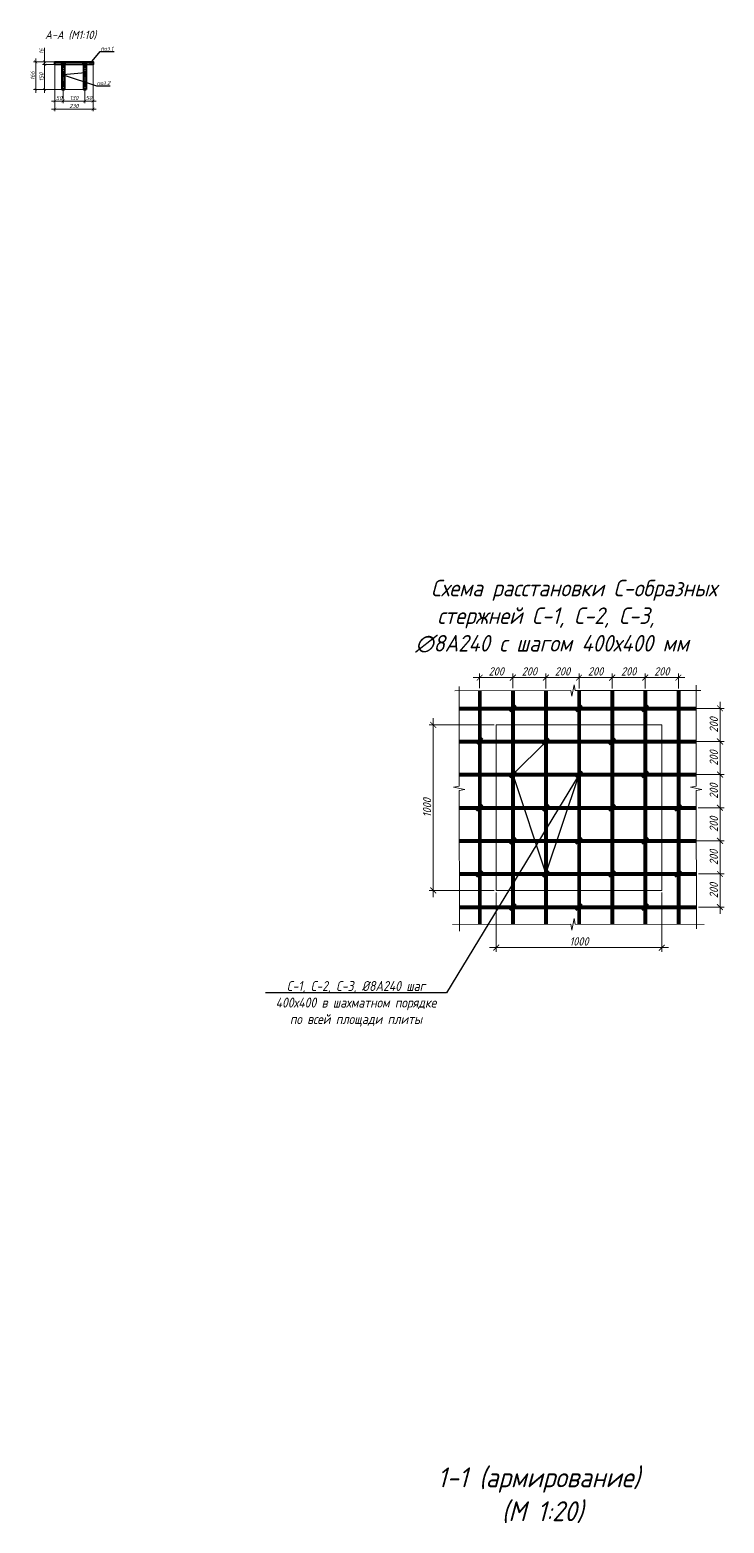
# Model space of a CAD drawing. Header units: millimetres. Extents: x 504091 to 2165846, y 135022 to 442887.
# Drawn here: x 898983 to 903177, y 248653 to 257670 of the extents above; entities that cross this region are included whole.
import ezdxf
from ezdxf import colors
from ezdxf.entities.mleader import LeaderData, LeaderLine
from ezdxf.math import Vec2, Vec3

# ---------------------------------------------------------------- set-up
doc = ezdxf.new("R2010")
doc.units = ezdxf.units.MM
doc.linetypes.add('CENTER2', pattern=[1.125, 0.75, -0.125, 0.125, -0.125])
doc.layers.get('Defpoints').update_dxf_attribs({"color": 255})
for name, color, linetype in [('TEXT', 7, 'Continuous'), ('металл', 124, 'Continuous'), ('Текст', 7, 'Continuous')]:
    doc.layers.add(name, color=color, linetype=linetype)
for name, color, linetype, lineweight in [('Аннотация', 7, 'Continuous', 9), ('КАРКАСЫ', 1, 'Continuous', 30), ('КР_Арматура 12', 174, 'Continuous', 40), ('Размер', 7, 'Continuous', 13), ('размеры', 7, 'Continuous', 9), ('Размеры КР', 164, 'Continuous', 9), ('Рамка', 130, 'Continuous', 20)]:
    doc.layers.add(name, color=color, linetype=linetype, lineweight=lineweight)
doc.styles.add('GOST 2.304_new', font='isocpeur.ttf', dxfattribs={"width": 0.9, "oblique": 15})
doc.styles.add('ISOCPEUR_ГОСТ', font='isocpeui.ttf', dxfattribs={"width": 0.85, "height": 2.5})
doc.dimstyles.new('SPDS 1_10', dxfattribs={"dimscale": 10, "dimtxt": 2.5, "dimasz": 1.77, "dimexe": 1.25, "dimexo": 0.625, "dimtad": 1, "dimdec": 0, "dimrnd": 0.001, "dimtxsty": 'GOST 2.304_new', "dimblk": 'ARCHTICK', "dimcen": 2.5, "dimdle": 2, "dimclrt": 256, "dimadec": 0, "dimazin": 2, "dimtfac": 0.75, "dimtdec": 0, "dimtmove": 1, "dimatfit": 3, "dimfxl": 0, "dimtolj": 1, "dimlwd": 9, "dimlwe": 9, "dimarcsym": 0})
doc.dimstyles.new('SPDS 1_20', dxfattribs={"dimscale": 20, "dimtxt": 2.5, "dimasz": 1.77, "dimexe": 1.25, "dimexo": 0.625, "dimtad": 1, "dimdec": 0, "dimrnd": 0.001, "dimtxsty": 'GOST 2.304_new', "dimblk": 'ARCHTICK', "dimcen": 2.5, "dimdle": 2, "dimclrt": 256, "dimadec": 0, "dimazin": 2, "dimtfac": 0.75, "dimtdec": 0, "dimtmove": 1, "dimatfit": 3, "dimfxl": 0, "dimtolj": 1, "dimlwd": 9, "dimlwe": 9, "dimarcsym": 0})

# ---------------------------------------------------------------- blocks, each defined once
blk = doc.blocks.new('_ArchTick')
at = {"color": 0, "linetype": 'ByBlock', "const_width": 0.15}
blk.add_lwpolyline([(-0.5, -0.5), (0.5, 0.5)], dxfattribs=at)
blk = doc.blocks.new('*D1342')
at = {"layer": 'Defpoints', "color": 0, "lineweight": 20, "transparency": 16777216}
for p in [(899072.1, 257461), (899176.6, 257461), (899176.6, 257311)]:
    blk.add_point(p, dxfattribs=at)
at = {"layer": 'Размеры КР', "color": 0, "lineweight": 9, "transparency": 16777216}
for p, q in [((899170.4, 257461), (899059.6, 257461)), ((899072.1, 257291), (899072.1, 257481)), ((899170.4, 257311), (899059.6, 257311))]:
    blk.add_line(p, q, dxfattribs=at)
at = {"layer": 'Размеры КР', "color": 0, "lineweight": 9, "transparency": 16777216, "xscale": 17.7, "yscale": 17.7, "zscale": 17.7}
for p, rotation in [((899072.1, 257461), 90), ((899072.1, 257311), 270)]:
    blk.add_blockref('_ArchTick', p, dxfattribs=dict(at, rotation=rotation))
at = {"layer": 'Размеры КР', "lineweight": 20, "transparency": 16777216, "insert": (899053.3, 257386), "char_height": 25, "attachment_point": 5, "rotation": 90, "style": 'GOST 2.304_new'}
blk.add_mtext('\\A1;150', dxfattribs=at)
blk = doc.blocks.new('*D1343')
at = {"layer": 'Defpoints', "color": 0, "lineweight": 20, "transparency": 16777216}
for p in [(899072.1, 257477), (899134.6, 257477), (899176.6, 257461)]:
    blk.add_point(p, dxfattribs=at)
at = {"layer": 'Размеры КР', "color": 0, "lineweight": 9, "transparency": 16777216}
for p, q in [((899072.1, 257561.6), (899072.1, 257477)), ((899128.4, 257477), (899059.6, 257477)), ((899170.4, 257461), (899059.6, 257461)), ((899072.1, 257441), (899072.1, 257497))]:
    blk.add_line(p, q, dxfattribs=at)
at = {"layer": 'Размеры КР', "color": 0, "lineweight": 9, "transparency": 16777216, "xscale": 17.7, "yscale": 17.7, "zscale": 17.7}
for p, rotation in [((899072.1, 257477), 90), ((899072.1, 257461), 270)]:
    blk.add_blockref('_ArchTick', p, dxfattribs=dict(at, rotation=rotation))
at = {"layer": 'Размеры КР', "lineweight": 20, "transparency": 16777216, "insert": (899053.3, 257540.7), "char_height": 25, "attachment_point": 5, "rotation": 90, "style": 'GOST 2.304_new'}
blk.add_mtext('\\A1;16', dxfattribs=at)
blk = doc.blocks.new('*D1344')
at = {"layer": 'Defpoints', "color": 0, "lineweight": 20, "transparency": 16777216}
for p in [(899134.6, 257461), (899184.6, 257311), (899184.6, 257240.3)]:
    blk.add_point(p, dxfattribs=at)
at = {"layer": 'Размеры КР', "color": 0, "lineweight": 9, "transparency": 16777216}
for p, q in [((899134.6, 257454.8), (899134.6, 257227.8)), ((899184.6, 257304.8), (899184.6, 257227.8)), ((899114.6, 257240.3), (899204.6, 257240.3))]:
    blk.add_line(p, q, dxfattribs=at)
at = {"layer": 'Размеры КР', "color": 0, "lineweight": 9, "transparency": 16777216, "xscale": 17.7, "yscale": 17.7, "zscale": 17.7, "rotation": 180}
blk.add_blockref('_ArchTick', (899134.6, 257240.3), dxfattribs=at)
at = {"layer": 'Размеры КР', "color": 0, "lineweight": 9, "transparency": 16777216, "xscale": 17.7, "yscale": 17.7, "zscale": 17.7}
blk.add_blockref('_ArchTick', (899184.6, 257240.3), dxfattribs=at)
at = {"layer": 'Размеры КР', "lineweight": 20, "transparency": 16777216, "insert": (899159.6, 257259), "char_height": 25, "attachment_point": 5, "style": 'GOST 2.304_new'}
blk.add_mtext('\\A1;50', dxfattribs=at)
blk = doc.blocks.new('*D1345')
at = {"layer": 'Defpoints', "color": 0, "lineweight": 20, "transparency": 16777216}
for p in [(899184.6, 257311), (899314.6, 257311), (899314.6, 257240.3)]:
    blk.add_point(p, dxfattribs=at)
at = {"layer": 'Размеры КР', "color": 0, "lineweight": 9, "transparency": 16777216}
for p, q in [((899184.6, 257304.8), (899184.6, 257227.8)), ((899314.6, 257304.8), (899314.6, 257227.8)), ((899164.6, 257240.3), (899334.6, 257240.3))]:
    blk.add_line(p, q, dxfattribs=at)
at = {"layer": 'Размеры КР', "color": 0, "lineweight": 9, "transparency": 16777216, "xscale": 17.7, "yscale": 17.7, "zscale": 17.7, "rotation": 180}
blk.add_blockref('_ArchTick', (899184.6, 257240.3), dxfattribs=at)
at = {"layer": 'Размеры КР', "color": 0, "lineweight": 9, "transparency": 16777216, "xscale": 17.7, "yscale": 17.7, "zscale": 17.7}
blk.add_blockref('_ArchTick', (899314.6, 257240.3), dxfattribs=at)
at = {"layer": 'Размеры КР', "lineweight": 20, "transparency": 16777216, "insert": (899249.6, 257259), "char_height": 25, "attachment_point": 5, "style": 'GOST 2.304_new'}
blk.add_mtext('\\A1;130', dxfattribs=at)
blk = doc.blocks.new('*D1346')
at = {"layer": 'Defpoints', "color": 0, "lineweight": 20, "transparency": 16777216}
for p in [(899364.6, 257461), (899314.6, 257311), (899364.6, 257240.3)]:
    blk.add_point(p, dxfattribs=at)
at = {"layer": 'Размеры КР', "color": 0, "lineweight": 9, "transparency": 16777216}
for p, q in [((899364.6, 257454.8), (899364.6, 257227.8)), ((899314.6, 257304.8), (899314.6, 257227.8)), ((899294.6, 257240.3), (899384.6, 257240.3))]:
    blk.add_line(p, q, dxfattribs=at)
at = {"layer": 'Размеры КР', "color": 0, "lineweight": 9, "transparency": 16777216, "xscale": 17.7, "yscale": 17.7, "zscale": 17.7, "rotation": 180}
blk.add_blockref('_ArchTick', (899314.6, 257240.3), dxfattribs=at)
at = {"layer": 'Размеры КР', "color": 0, "lineweight": 9, "transparency": 16777216, "xscale": 17.7, "yscale": 17.7, "zscale": 17.7}
blk.add_blockref('_ArchTick', (899364.6, 257240.3), dxfattribs=at)
at = {"layer": 'Размеры КР', "lineweight": 20, "transparency": 16777216, "insert": (899339.6, 257259), "char_height": 25, "attachment_point": 5, "style": 'GOST 2.304_new'}
blk.add_mtext('\\A1;50', dxfattribs=at)
blk = doc.blocks.new('*D1347')
at = {"layer": 'Defpoints', "color": 0, "lineweight": 20, "transparency": 16777216}
for p in [(899134.6, 257477), (899364.6, 257469), (899364.6, 257192)]:
    blk.add_point(p, dxfattribs=at)
at = {"layer": 'Размеры КР', "color": 0, "lineweight": 9, "transparency": 16777216}
for p, q in [((899134.6, 257470.8), (899134.6, 257179.5)), ((899364.6, 257462.8), (899364.6, 257179.5)), ((899114.6, 257192), (899384.6, 257192))]:
    blk.add_line(p, q, dxfattribs=at)
at = {"layer": 'Размеры КР', "color": 0, "lineweight": 9, "transparency": 16777216, "xscale": 17.7, "yscale": 17.7, "zscale": 17.7, "rotation": 180}
blk.add_blockref('_ArchTick', (899134.6, 257192), dxfattribs=at)
at = {"layer": 'Размеры КР', "color": 0, "lineweight": 9, "transparency": 16777216, "xscale": 17.7, "yscale": 17.7, "zscale": 17.7}
blk.add_blockref('_ArchTick', (899364.6, 257192), dxfattribs=at)
at = {"layer": 'Размеры КР', "lineweight": 20, "transparency": 16777216, "insert": (899249.6, 257210.8), "char_height": 25, "attachment_point": 5, "style": 'GOST 2.304_new'}
blk.add_mtext('\\A1;230', dxfattribs=at)
blk = doc.blocks.new('*D1348')
at = {"layer": 'Defpoints', "color": 0, "lineweight": 20, "transparency": 16777216}
for p in [(899018.3, 257477), (899364.6, 257477), (899322.6, 257311)]:
    blk.add_point(p, dxfattribs=at)
at = {"layer": 'Размеры КР', "color": 0, "lineweight": 9, "transparency": 16777216}
for p, q in [((899358.4, 257477), (899005.8, 257477)), ((899018.3, 257291), (899018.3, 257497)), ((899316.4, 257311), (899005.8, 257311))]:
    blk.add_line(p, q, dxfattribs=at)
at = {"layer": 'Размеры КР', "color": 0, "lineweight": 9, "transparency": 16777216, "xscale": 17.7, "yscale": 17.7, "zscale": 17.7}
for p, rotation in [((899018.3, 257477), 90), ((899018.3, 257311), 270)]:
    blk.add_blockref('_ArchTick', p, dxfattribs=dict(at, rotation=rotation))
at = {"layer": 'Размеры КР', "lineweight": 20, "transparency": 16777216, "insert": (898999.6, 257394), "char_height": 25, "attachment_point": 5, "rotation": 90, "style": 'GOST 2.304_new'}
blk.add_mtext('\\A1;166', dxfattribs=at)
blk = doc.blocks.new('_DotSmall')
at = {"color": 0, "linetype": 'ByBlock', "lineweight": 35, "const_width": 0.5}
blk.add_lwpolyline([(-0.0625, 0, 1), (0.0625, 0, 1)], format="xyb", close=True, dxfattribs=at)
blk = doc.blocks.new('*D1424')
at = {"layer": 'Defpoints', "color": 0, "lineweight": 20, "ltscale": 100, "transparency": 16777216}
for p in [(903009.7, 252573.3), (903151.5, 252573.3), (903009.7, 252373.3)]:
    blk.add_point(p, dxfattribs=at)
at = {"layer": 'размеры', "color": 0, "lineweight": 9, "ltscale": 100, "transparency": 16777216}
for p, q in [((903022.2, 252573.3), (903176.5, 252573.3)), ((903151.5, 252333.3), (903151.5, 252613.3)), ((903022.2, 252373.3), (903176.5, 252373.3))]:
    blk.add_line(p, q, dxfattribs=at)
at = {"layer": 'размеры', "color": 0, "lineweight": 9, "ltscale": 100, "transparency": 16777216, "xscale": 35.4, "yscale": 35.4, "zscale": 35.4}
for p, rotation in [((903151.5, 252573.3), 90), ((903151.5, 252373.3), 270)]:
    blk.add_blockref('_ArchTick', p, dxfattribs=dict(at, rotation=rotation))
at = {"layer": 'размеры', "ltscale": 100, "transparency": 16777216, "insert": (903114, 252473.3), "char_height": 50, "attachment_point": 5, "rotation": 90, "style": 'GOST 2.304_new'}
blk.add_mtext('\\A1;200', dxfattribs=at)
blk = doc.blocks.new('*D1425')
at = {"layer": 'Defpoints', "color": 0, "lineweight": 20, "ltscale": 100, "transparency": 16777216}
for p in [(903000, 252773.3), (903151.5, 252773.3), (903009.7, 252573.3)]:
    blk.add_point(p, dxfattribs=at)
at = {"layer": 'размеры', "color": 0, "lineweight": 9, "ltscale": 100, "transparency": 16777216}
for p, q in [((903012.5, 252773.3), (903176.5, 252773.3)), ((903151.5, 252533.3), (903151.5, 252813.3)), ((903022.2, 252573.3), (903176.5, 252573.3))]:
    blk.add_line(p, q, dxfattribs=at)
at = {"layer": 'размеры', "color": 0, "lineweight": 9, "ltscale": 100, "transparency": 16777216, "xscale": 35.4, "yscale": 35.4, "zscale": 35.4}
for p, rotation in [((903151.5, 252773.3), 90), ((903151.5, 252573.3), 270)]:
    blk.add_blockref('_ArchTick', p, dxfattribs=dict(at, rotation=rotation))
at = {"layer": 'размеры', "ltscale": 100, "transparency": 16777216, "insert": (903114, 252673.3), "char_height": 50, "attachment_point": 5, "rotation": 90, "style": 'GOST 2.304_new'}
blk.add_mtext('\\A1;200', dxfattribs=at)
blk = doc.blocks.new('*D1426')
at = {"layer": 'Defpoints', "color": 0, "lineweight": 20, "ltscale": 100, "transparency": 16777216}
for p in [(903008, 252973.3), (903151.5, 252973.3), (903000, 252773.3)]:
    blk.add_point(p, dxfattribs=at)
at = {"layer": 'размеры', "color": 0, "lineweight": 9, "ltscale": 100, "transparency": 16777216}
for p, q in [((903020.5, 252973.3), (903176.5, 252973.3)), ((903151.5, 252733.3), (903151.5, 253013.3)), ((903012.5, 252773.3), (903176.5, 252773.3))]:
    blk.add_line(p, q, dxfattribs=at)
at = {"layer": 'размеры', "color": 0, "lineweight": 9, "ltscale": 100, "transparency": 16777216, "xscale": 35.4, "yscale": 35.4, "zscale": 35.4}
for p, rotation in [((903151.5, 252973.3), 90), ((903151.5, 252773.3), 270)]:
    blk.add_blockref('_ArchTick', p, dxfattribs=dict(at, rotation=rotation))
at = {"layer": 'размеры', "ltscale": 100, "transparency": 16777216, "insert": (903114, 252873.3), "char_height": 50, "attachment_point": 5, "rotation": 90, "style": 'GOST 2.304_new'}
blk.add_mtext('\\A1;200', dxfattribs=at)
blk = doc.blocks.new('*D1427')
at = {"layer": 'Defpoints', "color": 0, "lineweight": 20, "ltscale": 100, "transparency": 16777216}
for p in [(902993, 253173.3), (903151.5, 253173.3), (903008, 252973.3)]:
    blk.add_point(p, dxfattribs=at)
at = {"layer": 'размеры', "color": 0, "lineweight": 9, "ltscale": 100, "transparency": 16777216}
for p, q in [((903151.5, 252933.3), (903151.5, 253213.3)), ((903005.5, 253173.3), (903176.5, 253173.3)), ((903020.5, 252973.3), (903176.5, 252973.3))]:
    blk.add_line(p, q, dxfattribs=at)
at = {"layer": 'размеры', "color": 0, "lineweight": 9, "ltscale": 100, "transparency": 16777216, "xscale": 35.4, "yscale": 35.4, "zscale": 35.4}
for p, rotation in [((903151.5, 253173.3), 90), ((903151.5, 252973.3), 270)]:
    blk.add_blockref('_ArchTick', p, dxfattribs=dict(at, rotation=rotation))
at = {"layer": 'размеры', "ltscale": 100, "transparency": 16777216, "insert": (903114, 253073.3), "char_height": 50, "attachment_point": 5, "rotation": 90, "style": 'GOST 2.304_new'}
blk.add_mtext('\\A1;200', dxfattribs=at)
blk = doc.blocks.new('*D1428')
at = {"layer": 'Defpoints', "color": 0, "lineweight": 20, "ltscale": 100, "transparency": 16777216}
for p in [(902978.6, 253373.3), (903151.5, 253373.3), (902993, 253173.3)]:
    blk.add_point(p, dxfattribs=at)
at = {"layer": 'размеры', "color": 0, "lineweight": 9, "ltscale": 100, "transparency": 16777216}
for p, q in [((903151.5, 253133.3), (903151.5, 253413.3)), ((902991.1, 253373.3), (903176.5, 253373.3)), ((903005.5, 253173.3), (903176.5, 253173.3))]:
    blk.add_line(p, q, dxfattribs=at)
at = {"layer": 'размеры', "color": 0, "lineweight": 9, "ltscale": 100, "transparency": 16777216, "xscale": 35.4, "yscale": 35.4, "zscale": 35.4}
for p, rotation in [((903151.5, 253373.3), 90), ((903151.5, 253173.3), 270)]:
    blk.add_blockref('_ArchTick', p, dxfattribs=dict(at, rotation=rotation))
at = {"layer": 'размеры', "ltscale": 100, "transparency": 16777216, "insert": (903114, 253273.3), "char_height": 50, "attachment_point": 5, "rotation": 90, "style": 'GOST 2.304_new'}
blk.add_mtext('\\A1;200', dxfattribs=at)
blk = doc.blocks.new('*D1429')
at = {"layer": 'Defpoints', "color": 0, "lineweight": 20, "ltscale": 100, "transparency": 16777216}
for p in [(902997, 253573.3), (903151.5, 253573.3), (902978.6, 253373.3)]:
    blk.add_point(p, dxfattribs=at)
at = {"layer": 'размеры', "color": 0, "lineweight": 9, "ltscale": 100, "transparency": 16777216}
for p, q in [((903009.5, 253573.3), (903176.5, 253573.3)), ((903151.5, 253333.3), (903151.5, 253613.3)), ((902991.1, 253373.3), (903176.5, 253373.3))]:
    blk.add_line(p, q, dxfattribs=at)
at = {"layer": 'размеры', "color": 0, "lineweight": 9, "ltscale": 100, "transparency": 16777216, "xscale": 35.4, "yscale": 35.4, "zscale": 35.4}
for p, rotation in [((903151.5, 253573.3), 90), ((903151.5, 253373.3), 270)]:
    blk.add_blockref('_ArchTick', p, dxfattribs=dict(at, rotation=rotation))
at = {"layer": 'размеры', "ltscale": 100, "transparency": 16777216, "insert": (903114, 253473.3), "char_height": 50, "attachment_point": 5, "rotation": 90, "style": 'GOST 2.304_new'}
blk.add_mtext('\\A1;200', dxfattribs=at)
blk = doc.blocks.new('*D1430')
at = {"layer": 'Defpoints', "color": 0, "lineweight": 20, "ltscale": 100, "transparency": 16777216}
for p in [(901799.9, 252473.3), (902799.9, 252473.3), (902799.9, 252128.3)]:
    blk.add_point(p, dxfattribs=at)
at = {"layer": 'размеры', "color": 0, "lineweight": 9, "ltscale": 100, "transparency": 16777216}
for p, q in [((901799.9, 252460.8), (901799.9, 252103.3)), ((902799.9, 252460.8), (902799.9, 252103.3)), ((901759.9, 252128.3), (902839.9, 252128.3))]:
    blk.add_line(p, q, dxfattribs=at)
at = {"layer": 'размеры', "color": 0, "lineweight": 9, "ltscale": 100, "transparency": 16777216, "xscale": 35.4, "yscale": 35.4, "zscale": 35.4, "rotation": 180}
blk.add_blockref('_ArchTick', (901799.9, 252128.3), dxfattribs=at)
at = {"layer": 'размеры', "color": 0, "lineweight": 9, "ltscale": 100, "transparency": 16777216, "xscale": 35.4, "yscale": 35.4, "zscale": 35.4}
blk.add_blockref('_ArchTick', (902799.9, 252128.3), dxfattribs=at)
at = {"layer": 'размеры', "ltscale": 100, "transparency": 16777216, "insert": (902299.9, 252165.8), "char_height": 50, "attachment_point": 5, "style": 'GOST 2.304_new'}
blk.add_mtext('\\A1;1000', dxfattribs=at)
blk = doc.blocks.new('*D1431')
at = {"layer": 'Defpoints', "color": 0, "lineweight": 20, "ltscale": 100, "transparency": 16777216}
for p in [(901799.9, 253473.3), (901419.6, 252473.3), (901799.9, 252473.3)]:
    blk.add_point(p, dxfattribs=at)
at = {"layer": 'размеры', "color": 0, "lineweight": 9, "ltscale": 100, "transparency": 16777216}
for p, q in [((901787.4, 253473.3), (901394.6, 253473.3)), ((901419.6, 253513.3), (901419.6, 252433.3)), ((901787.4, 252473.3), (901394.6, 252473.3))]:
    blk.add_line(p, q, dxfattribs=at)
at = {"layer": 'размеры', "color": 0, "lineweight": 9, "ltscale": 100, "transparency": 16777216, "xscale": 35.4, "yscale": 35.4, "zscale": 35.4}
for p, rotation in [((901419.6, 253473.3), 90), ((901419.6, 252473.3), 270)]:
    blk.add_blockref('_ArchTick', p, dxfattribs=dict(at, rotation=rotation))
at = {"layer": 'размеры', "ltscale": 100, "transparency": 16777216, "insert": (901382.1, 252973.3), "char_height": 50, "attachment_point": 5, "rotation": 90, "style": 'GOST 2.304_new'}
blk.add_mtext('\\A1;1000', dxfattribs=at)
blk = doc.blocks.new('*D1432')
at = {"layer": 'Defpoints', "color": 0, "lineweight": 20, "ltscale": 100, "transparency": 16777216}
for p in [(901899.9, 253758.8), (901699.9, 253682.2), (901899.9, 253682.2)]:
    blk.add_point(p, dxfattribs=at)
at = {"layer": 'размеры', "color": 0, "lineweight": 9, "ltscale": 100, "transparency": 16777216}
for p, q in [((901659.9, 253758.8), (901939.9, 253758.8)), ((901699.9, 253694.7), (901699.9, 253783.8)), ((901899.9, 253694.7), (901899.9, 253783.8))]:
    blk.add_line(p, q, dxfattribs=at)
at = {"layer": 'размеры', "color": 0, "lineweight": 9, "ltscale": 100, "transparency": 16777216, "xscale": 35.4, "yscale": 35.4, "zscale": 35.4, "rotation": 180}
blk.add_blockref('_ArchTick', (901699.9, 253758.8), dxfattribs=at)
at = {"layer": 'размеры', "color": 0, "lineweight": 9, "ltscale": 100, "transparency": 16777216, "xscale": 35.4, "yscale": 35.4, "zscale": 35.4}
blk.add_blockref('_ArchTick', (901899.9, 253758.8), dxfattribs=at)
at = {"layer": 'размеры', "ltscale": 100, "transparency": 16777216, "insert": (901799.9, 253796.3), "char_height": 50, "attachment_point": 5, "style": 'GOST 2.304_new'}
blk.add_mtext('\\A1;200', dxfattribs=at)
blk = doc.blocks.new('*D1433')
at = {"layer": 'Defpoints', "color": 0, "lineweight": 20, "ltscale": 100, "transparency": 16777216}
for p in [(902099.9, 253758.8), (901899.9, 253682.2), (902099.9, 253681.6)]:
    blk.add_point(p, dxfattribs=at)
at = {"layer": 'размеры', "color": 0, "lineweight": 9, "ltscale": 100, "transparency": 16777216}
for p, q in [((901859.9, 253758.8), (902139.9, 253758.8)), ((901899.9, 253694.7), (901899.9, 253783.8)), ((902099.9, 253694.1), (902099.9, 253783.8))]:
    blk.add_line(p, q, dxfattribs=at)
at = {"layer": 'размеры', "color": 0, "lineweight": 9, "ltscale": 100, "transparency": 16777216, "xscale": 35.4, "yscale": 35.4, "zscale": 35.4, "rotation": 180}
blk.add_blockref('_ArchTick', (901899.9, 253758.8), dxfattribs=at)
at = {"layer": 'размеры', "color": 0, "lineweight": 9, "ltscale": 100, "transparency": 16777216, "xscale": 35.4, "yscale": 35.4, "zscale": 35.4}
blk.add_blockref('_ArchTick', (902099.9, 253758.8), dxfattribs=at)
at = {"layer": 'размеры', "ltscale": 100, "transparency": 16777216, "insert": (901999.9, 253796.3), "char_height": 50, "attachment_point": 5, "style": 'GOST 2.304_new'}
blk.add_mtext('\\A1;200', dxfattribs=at)
blk = doc.blocks.new('*D1434')
at = {"layer": 'Defpoints', "color": 0, "lineweight": 20, "ltscale": 100, "transparency": 16777216}
for p in [(902299.9, 253758.8), (902099.9, 253681.6), (902299.9, 253681.6)]:
    blk.add_point(p, dxfattribs=at)
at = {"layer": 'размеры', "color": 0, "lineweight": 9, "ltscale": 100, "transparency": 16777216}
for p, q in [((902059.9, 253758.8), (902339.9, 253758.8)), ((902099.9, 253694.1), (902099.9, 253783.8)), ((902299.9, 253694.1), (902299.9, 253783.8))]:
    blk.add_line(p, q, dxfattribs=at)
at = {"layer": 'размеры', "color": 0, "lineweight": 9, "ltscale": 100, "transparency": 16777216, "xscale": 35.4, "yscale": 35.4, "zscale": 35.4, "rotation": 180}
blk.add_blockref('_ArchTick', (902099.9, 253758.8), dxfattribs=at)
at = {"layer": 'размеры', "color": 0, "lineweight": 9, "ltscale": 100, "transparency": 16777216, "xscale": 35.4, "yscale": 35.4, "zscale": 35.4}
blk.add_blockref('_ArchTick', (902299.9, 253758.8), dxfattribs=at)
at = {"layer": 'размеры', "ltscale": 100, "transparency": 16777216, "insert": (902199.9, 253796.3), "char_height": 50, "attachment_point": 5, "style": 'GOST 2.304_new'}
blk.add_mtext('\\A1;200', dxfattribs=at)
blk = doc.blocks.new('*D1435')
at = {"layer": 'Defpoints', "color": 0, "lineweight": 20, "ltscale": 100, "transparency": 16777216}
for p in [(902499.9, 253758.8), (902299.9, 253681.6), (902499.9, 253681.6)]:
    blk.add_point(p, dxfattribs=at)
at = {"layer": 'размеры', "color": 0, "lineweight": 9, "ltscale": 100, "transparency": 16777216}
for p, q in [((902259.9, 253758.8), (902539.9, 253758.8)), ((902299.9, 253694.1), (902299.9, 253783.8)), ((902499.9, 253694.1), (902499.9, 253783.8))]:
    blk.add_line(p, q, dxfattribs=at)
at = {"layer": 'размеры', "color": 0, "lineweight": 9, "ltscale": 100, "transparency": 16777216, "xscale": 35.4, "yscale": 35.4, "zscale": 35.4, "rotation": 180}
blk.add_blockref('_ArchTick', (902299.9, 253758.8), dxfattribs=at)
at = {"layer": 'размеры', "color": 0, "lineweight": 9, "ltscale": 100, "transparency": 16777216, "xscale": 35.4, "yscale": 35.4, "zscale": 35.4}
blk.add_blockref('_ArchTick', (902499.9, 253758.8), dxfattribs=at)
at = {"layer": 'размеры', "ltscale": 100, "transparency": 16777216, "insert": (902399.9, 253796.3), "char_height": 50, "attachment_point": 5, "style": 'GOST 2.304_new'}
blk.add_mtext('\\A1;200', dxfattribs=at)
blk = doc.blocks.new('*D1436')
at = {"layer": 'Defpoints', "color": 0, "lineweight": 20, "ltscale": 100, "transparency": 16777216}
for p in [(902699.9, 253758.8), (902499.9, 253681.6), (902699.9, 253681.6)]:
    blk.add_point(p, dxfattribs=at)
at = {"layer": 'размеры', "color": 0, "lineweight": 9, "ltscale": 100, "transparency": 16777216}
for p, q in [((902459.9, 253758.8), (902739.9, 253758.8)), ((902499.9, 253694.1), (902499.9, 253783.8)), ((902699.9, 253694.1), (902699.9, 253783.8))]:
    blk.add_line(p, q, dxfattribs=at)
at = {"layer": 'размеры', "color": 0, "lineweight": 9, "ltscale": 100, "transparency": 16777216, "xscale": 35.4, "yscale": 35.4, "zscale": 35.4, "rotation": 180}
blk.add_blockref('_ArchTick', (902499.9, 253758.8), dxfattribs=at)
at = {"layer": 'размеры', "color": 0, "lineweight": 9, "ltscale": 100, "transparency": 16777216, "xscale": 35.4, "yscale": 35.4, "zscale": 35.4}
blk.add_blockref('_ArchTick', (902699.9, 253758.8), dxfattribs=at)
at = {"layer": 'размеры', "ltscale": 100, "transparency": 16777216, "insert": (902599.9, 253796.3), "char_height": 50, "attachment_point": 5, "style": 'GOST 2.304_new'}
blk.add_mtext('\\A1;200', dxfattribs=at)
blk = doc.blocks.new('*D1437')
at = {"layer": 'Defpoints', "color": 0, "lineweight": 20, "ltscale": 100, "transparency": 16777216}
for p in [(902899.9, 253758.8), (902699.9, 253681.6), (902899.9, 253681.5)]:
    blk.add_point(p, dxfattribs=at)
at = {"layer": 'размеры', "color": 0, "lineweight": 9, "ltscale": 100, "transparency": 16777216}
for p, q in [((902659.9, 253758.8), (902939.9, 253758.8)), ((902699.9, 253694.1), (902699.9, 253783.8)), ((902899.9, 253694), (902899.9, 253783.8))]:
    blk.add_line(p, q, dxfattribs=at)
at = {"layer": 'размеры', "color": 0, "lineweight": 9, "ltscale": 100, "transparency": 16777216, "xscale": 35.4, "yscale": 35.4, "zscale": 35.4, "rotation": 180}
blk.add_blockref('_ArchTick', (902699.9, 253758.8), dxfattribs=at)
at = {"layer": 'размеры', "color": 0, "lineweight": 9, "ltscale": 100, "transparency": 16777216, "xscale": 35.4, "yscale": 35.4, "zscale": 35.4}
blk.add_blockref('_ArchTick', (902899.9, 253758.8), dxfattribs=at)
at = {"layer": 'размеры', "ltscale": 100, "transparency": 16777216, "insert": (902799.9, 253796.3), "char_height": 50, "attachment_point": 5, "style": 'GOST 2.304_new'}
blk.add_mtext('\\A1;200', dxfattribs=at)

msp = doc.modelspace()

# ---------------------------------------------------------------- hatches: boundary and pattern name
at = {"layer": 'КАРКАСЫ', "ltscale": 0.071429}
h = msp.add_hatch(color=0, dxfattribs=at)
h.dxf.hatch_style = 1
h.paths.add_polyline_path([(899207.6165, 257477.0255), (899192.6165, 257477.0255), (899192.6165, 257460.4701)])
h.paths.add_polyline_path([(899176.6165, 257477.0255), (899161.6165, 257477.0255), (899176.6165, 257460.4701)])
h = msp.add_hatch(color=0, dxfattribs=at)
h.dxf.hatch_style = 1
h.paths.add_polyline_path([(899337.6165, 257477.0255), (899322.6165, 257477.0255), (899322.6165, 257460.4701)])
h.paths.add_polyline_path([(899306.6165, 257477.0255), (899291.6165, 257477.0255), (899306.6165, 257460.4701)])

# ---------------------------------------------------------------- linework, layer by layer
at = {"layer": 'Defpoints', "lineweight": 9}
for p, q in [((901699.8909, 253680.2706), (901699.8909, 252267.5815)), ((901899.8909, 253680.9035), (901899.8909, 252268.2144)), ((902099.8909, 253681.5365), (902099.8909, 252268.8473)), ((902299.8909, 253681.9895), (902299.8909, 252269.3015)), ((902499.8909, 253681.8159), (902499.8909, 252269.138)), ((902699.8909, 253681.6424), (902699.8909, 252268.9745)), ((902899.8909, 253681.4688), (902899.8909, 252268.8109)), ((901576.5521, 253573.3041), (903008.1282, 253573.3041)), ((901576.3665, 253373.3041), (903007.9409, 253373.3041)), ((901576.1809, 253173.3041), (903007.7537, 253173.3041)), ((901576.4194, 252973.3041), (903007.9917, 252973.3041)), ((901577.0044, 252773.3041), (903008.5766, 252773.3041)), ((901577.5894, 252573.3041), (903009.1616, 252573.3041)), ((901578.1744, 252373.3041), (903009.7466, 252373.3041))]:
    msp.add_line(p, q, dxfattribs=at)
at = {"layer": 'КР_Арматура 12', "ltscale": 100}
for p, q in [((901693.8909, 253680.2516), (901693.8909, 252267.5625)), ((901705.8909, 253680.2896), (901705.8909, 252267.6005)), ((901893.8909, 253680.8846), (901893.8909, 252268.1954)), ((901905.8909, 253680.9225), (901905.8909, 252268.2334)), ((902093.8909, 253681.5175), (902093.8909, 252268.8283)), ((902105.8909, 253681.5555), (902105.8909, 252268.8663)), ((902293.8909, 253681.9947), (902293.8909, 252269.3064)), ((902305.8909, 253681.9843), (902305.8909, 252269.2966)), ((902493.8909, 253681.8211), (902493.8909, 252269.1429)), ((902505.8909, 253681.8107), (902505.8909, 252269.1331)), ((902693.8909, 253681.6476), (902693.8909, 252268.9794)), ((902705.8909, 253681.6371), (902705.8909, 252268.9696)), ((902893.8909, 253681.474), (902893.8909, 252268.8158)), ((902905.8909, 253681.4636), (902905.8909, 252268.806)), ((901576.5466, 253567.3041), (903008.1226, 253567.3041)), ((901576.5577, 253579.3041), (903008.1338, 253579.3041)), ((901576.3721, 253379.3041), (903007.9465, 253379.3041)), ((901576.3609, 253367.3041), (903007.9353, 253367.3041)), ((901576.1753, 253167.3041), (903007.748, 253167.3041)), ((901576.1864, 253179.3041), (903007.7593, 253179.3041)), ((901576.4019, 252979.3041), (903007.9741, 252979.3041)), ((901576.437, 252967.3041), (903008.0092, 252967.3041)), ((901576.9869, 252779.3041), (903008.5591, 252779.3041)), ((901577.022, 252767.3041), (903008.5942, 252767.3041)), ((901577.5718, 252579.3041), (903009.1441, 252579.3041)), ((901577.6069, 252567.3041), (903009.1792, 252567.3041)), ((901578.1568, 252379.3041), (903009.7291, 252379.3041)), ((901578.1919, 252367.3041), (903009.7642, 252367.3041))]:
    msp.add_line(p, q, dxfattribs=at)
at = {"layer": 'металл', "lineweight": 40}
for p, q in [((899176.6165, 257477.0255), (899176.6165, 257311.0255)), ((899192.6165, 257477.0255), (899192.6165, 257311.0255)), ((899306.6165, 257477.0255), (899306.6165, 257311.0255)), ((899322.6165, 257477.0255), (899322.6165, 257311.0255)), ((899176.6165, 257311.0255), (899192.6165, 257311.0255)), ((899306.6165, 257311.0255), (899322.6165, 257311.0255))]:
    msp.add_line(p, q, dxfattribs=at)
for points in [[(899176.6165, 257461.0255), (899134.6165, 257461.0255), (899134.6165, 257477.0255), (899364.6165, 257477.0255), (899364.6165, 257461.0255), (899322.6165, 257461.0255)], [(899306.6165, 257461.0255), (899192.6165, 257461.0255)]]:
    msp.add_lwpolyline(points, dxfattribs=at)
at = {"layer": 'размеры', "lineweight": 70, "ltscale": 100}
for p, q in [((901881.8909, 253554.4529), (901917.8909, 253590.4529)), ((902281.8909, 253554.4529), (902317.8909, 253590.4529)), ((902681.8909, 253554.4529), (902717.8909, 253590.4529)), ((901681.9245, 253358.208), (901717.9245, 253394.208)), ((902082.4002, 253355.0044), (902118.4002, 253391.0044)), ((902481.8909, 253354.4529), (902517.8909, 253390.4529)), ((901881.9245, 253155.3912), (901917.9245, 253191.3912)), ((902282.4002, 253155.0044), (902318.4002, 253191.0044)), ((902682.4002, 253155.0044), (902718.4002, 253191.0044)), ((901681.5912, 252955.0044), (901717.5912, 252991.0044)), ((902082.4002, 252955.0044), (902118.4002, 252991.0044)), ((902481.5912, 252955.0044), (902517.5912, 252991.0044)), ((902881.5912, 252955.0044), (902917.5912, 252991.0044)), ((901881.5912, 252755.0044), (901917.5912, 252791.0044)), ((902281.5912, 252755.0044), (902317.5912, 252791.0044)), ((902681.5912, 252755.0044), (902717.5912, 252791.0044)), ((901681.5912, 252555.0044), (901717.5912, 252591.0044)), ((902082.4002, 252555.0044), (902118.4002, 252591.0044)), ((902481.5912, 252555.0044), (902517.5912, 252591.0044)), ((902881.5912, 252555.0044), (902917.5912, 252591.0044)), ((901881.5912, 252355.0044), (901917.5912, 252391.0044)), ((902281.5912, 252355.0044), (902317.5912, 252391.0044)), ((902681.5912, 252355.0044), (902717.5912, 252391.0044))]:
    msp.add_line(p, q, dxfattribs=at)
at = {"layer": 'размеры'}
for points in [[(901578.4847, 252227.5232), (901576.116, 253077.0361), (901610.7761, 253083.6688), (901541.8728, 253097.2619), (901576.116, 253103.4443), (901576.6511, 253705.4878)], [(901549.8009, 253679.8806), (902249.5804, 253682.0102), (902256.213, 253647.3501), (902269.8062, 253716.2535), (902275.9886, 253682.0102), (903035.0885, 253681.3748)], [(903010.0525, 252242.0359), (903007.6882, 253077.0361), (903042.3483, 253083.6688), (902973.445, 253097.2619), (903007.6882, 253103.4443), (903008.2294, 253712.7783)], [(901535.444, 252267.1973), (902249.5804, 252269.3211), (902256.213, 252234.661), (902269.8062, 252303.5643), (902275.9886, 252269.3211), (903055.6643, 252268.7209)]]:
    msp.add_lwpolyline(points, dxfattribs=at)
at = {"layer": 'размеры', "ltscale": 100}
msp.add_lwpolyline([(901799.8909, 253473.3041), (902799.8909, 253473.3041), (902799.8909, 252473.3041), (901799.8909, 252473.3041)], close=True, dxfattribs=at)
at = {"layer": 'Рамка', "color": 251, "linetype": 'CENTER2', "ltscale": 50}
for p, q in [((899184.6165, 257477.0255), (899184.6165, 257311.0255)), ((899314.6165, 257477.0255), (899314.6165, 257311.0255))]:
    msp.add_line(p, q, dxfattribs=at)

# ---------------------------------------------------------------- texts
at = {"layer": 'TEXT', "insert": (899229.7216, 257637.5401), "char_height": 50, "attachment_point": 5, "style": 'GOST 2.304_new'}
msp.add_mtext_dynamic_manual_height_columns('А-А (М1:10)', width=3694.683139, gutter_width=100, heights=[0], dxfattribs=at)
at = {"layer": 'Аннотация', "lineweight": 9, "insert": (900266.4305, 248989.7581), "char_height": 120, "attachment_point": 1, "line_spacing_factor": 1.022766, "style": 'GOST 2.304_new'}
msp.add_mtext_dynamic_manual_height_columns('\\pi1178.9304;1-1 (армирование)\\P\\pi1497.5304; (М 1:20)', width=3637.953782, gutter_width=1000, heights=[793.4837], dxfattribs=at)
at = {"layer": 'Текст', "color": 7, "insert": (901101.0696, 254349.6485), "char_height": 100, "width": 2240.238922, "attachment_point": 1, "style": 'GOST 2.304_new'}
msp.add_mtext('\\pi304.852;Схема расстановки С-образных \\P\\pi343.493;стержней С-1, С-2, С-3,  \\P\\pi210.498;∅8А240 с шагом 400х400 мм', dxfattribs=at)

# ---------------------------------------------------------------- dimensions: what is measured, and where the dimension line sits
at = {"layer": 'размеры', "ltscale": 100}
for base, p1, p2, picture, middle in [((901899.8909, 253758.7963), (901699.8909, 253682.1722), (901899.8909, 253682.1722), '*D1432', (901799.8909, 253796.2963)), ((902099.8909, 253758.7963), (901899.8909, 253682.1722), (902099.8909, 253681.5547), '*D1433', (901999.8909, 253796.2963)), ((902299.8909, 253758.7963), (902099.8909, 253681.5547), (902299.8909, 253681.5547), '*D1434', (902199.8909, 253796.2963)), ((902499.8909, 253758.7963), (902299.8909, 253681.5547), (902499.8909, 253681.5547), '*D1435', (902399.8909, 253796.2963)), ((902699.8909, 253758.7963), (902499.8909, 253681.5547), (902699.8909, 253681.5547), '*D1436', (902599.8909, 253796.2963)), ((902899.8909, 253758.7963), (902699.8909, 253681.5547), (902899.8909, 253681.4688), '*D1437', (902799.8909, 253796.2963)), ((902799.8909, 252128.27), (901799.8909, 252473.3041), (902799.8909, 252473.3041), '*D1430', (902299.8909, 252165.77))]:
    dim = msp.add_linear_dim(base=base, p1=p1, p2=p2, dimstyle='SPDS 1_20', dxfattribs=at)
    dim.commit()
    dim.dimension.update_dxf_attribs({"geometry": picture, "text_midpoint": middle})
for base, p1, p2, picture, middle in [((903151.5079, 253573.3041), (902978.6491, 253373.3041), (902996.992, 253573.3041), '*D1429', (903114.0079, 253473.3041)), ((901419.6128, 252473.3041), (901799.8909, 253473.3041), (901799.8909, 252473.3041), '*D1431', (901382.1128, 252973.3041)), ((903151.5079, 253373.3041), (902993.0002, 253173.3041), (902978.6491, 253373.3041), '*D1428', (903114.0079, 253273.3041)), ((903151.5079, 253173.3041), (903007.982, 252973.3041), (902993.0002, 253173.3041), '*D1427', (903114.0079, 253073.3041)), ((903151.5079, 252973.3041), (902999.9902, 252773.3041), (903007.982, 252973.3041), '*D1426', (903114.0079, 252873.3041)), ((903151.5079, 252773.3041), (903009.6808, 252573.3041), (902999.9902, 252773.3041), '*D1425', (903114.0079, 252673.3041)), ((903151.5079, 252573.3041), (903009.6808, 252373.3041), (903009.6808, 252573.3041), '*D1424', (903114.0079, 252473.3041))]:
    dim = msp.add_linear_dim(base=base, p1=p1, p2=p2, angle=90, dimstyle='SPDS 1_20', dxfattribs=at)
    dim.commit()
    dim.dimension.update_dxf_attribs({"geometry": picture, "text_midpoint": middle})
at = {"layer": 'Размеры КР', "lineweight": 20}
dim = msp.add_linear_dim(base=(899072.0641, 257477.0255), p1=(899176.6165, 257461.0255), p2=(899134.6165, 257477.0255), angle=90, dimstyle='SPDS 1_10', dxfattribs=at)
dim.commit()
dim.dimension.update_dxf_attribs({"geometry": '*D1343', "text_midpoint": (899075.6923, 257540.7226), "dimtype": 160})
for base, p1, p2, picture, middle in [((899018.336, 257477.0255), (899322.6165, 257311.0255), (899364.6165, 257477.0255), '*D1348', (898999.586, 257394.0255)), ((899072.0641, 257461.0255), (899176.6165, 257311.0255), (899176.6165, 257461.0255), '*D1342', (899053.3141, 257386.0255))]:
    dim = msp.add_linear_dim(base=base, p1=p1, p2=p2, angle=90, dimstyle='SPDS 1_10', dxfattribs=at)
    dim.commit()
    dim.dimension.update_dxf_attribs({"geometry": picture, "text_midpoint": middle})
for base, p1, p2, picture, middle in [((899364.6165, 257192.0345), (899134.6165, 257477.0255), (899364.6165, 257469.0255), '*D1347', (899249.6165, 257210.7845)), ((899184.6165, 257240.2934), (899134.6165, 257461.0255), (899184.6165, 257311.0255), '*D1344', (899159.6165, 257259.0434)), ((899364.6165, 257240.2934), (899314.6165, 257311.0255), (899364.6165, 257461.0255), '*D1346', (899339.6165, 257259.0434)), ((899314.6165, 257240.2934), (899184.6165, 257311.0255), (899314.6165, 257311.0255), '*D1345', (899249.6165, 257259.0434))]:
    dim = msp.add_linear_dim(base=base, p1=p1, p2=p2, dimstyle='SPDS 1_10', dxfattribs=at)
    dim.commit()
    dim.dimension.update_dxf_attribs({"geometry": picture, "text_midpoint": middle})

# ---------------------------------------------------------------- leaders
at = {"layer": 'Размер', "ltscale": 20}
ml = msp.add_multileader_mtext('Standard', dxfattribs=at)
ml.set_content('\\A1;поз.1', color=256, style='GOST 2.304_new')
ml.set_leader_properties()
ml.set_arrow_properties(name='DOTSMALL')
ml.build(insert=Vec2(0, 0))
ml.multileader.update_dxf_attribs({"text_left_attachment_type": 6, "text_right_attachment_type": 6, "dogleg_length": 1, "arrow_head_size": 20})
ctx = ml.context
ctx.base_point, ctx.char_height, ctx.arrow_head_size, ctx.landing_gap_size, ctx.plane_origin = Vec3(899412.5364, 257539.2657), 25, 20, 0, Vec3(895734.221, 286838.4617)
ctx.left_attachment, ctx.right_attachment, ctx.text_align_type = 6, 6, 1
notes = []
notes.append((ctx, [(1, (1, 1, 0), (899408.5364, 257539.2657), (1, 0), 4, [(0, [(899349.3469, 257469.0083)], 0, [])])]))
ctx.mtext.insert, ctx.mtext.rotation, ctx.mtext.width, ctx.mtext.alignment, ctx.mtext.flow_direction = Vec3(899448.0428, 257569.2657), 6.283185307, 257.33496, 2, 5
ml = msp.add_multileader_mtext('Standard', dxfattribs=at)
ml.set_content('\\A1;поз.2', color=256, style='GOST 2.304_new')
ml.set_leader_properties()
ml.set_arrow_properties(name='DOTSMALL')
ml.build(insert=Vec2(0, 0))
ml.multileader.update_dxf_attribs({"text_left_attachment_type": 6, "text_right_attachment_type": 6, "dogleg_length": 1, "arrow_head_size": 20})
ctx = ml.context
ctx.base_point, ctx.char_height, ctx.arrow_head_size, ctx.landing_gap_size, ctx.plane_origin = Vec3(899389.6019, 257331.5408), 25, 20, 0, Vec3(895593.305, 286603.467)
ctx.left_attachment, ctx.right_attachment, ctx.text_align_type = 6, 6, 1
notes.append((ctx, [(1, (1, 1, 0), (899385.6019, 257331.5408), (1, 0), 4, [(1, [(899317.197, 257410.0522), (899184.6165, 257398.7004)], 0, [])])]))
ctx.mtext.insert, ctx.mtext.rotation, ctx.mtext.width, ctx.mtext.alignment, ctx.mtext.flow_direction = Vec3(899427.3584, 257361.5408), 6.283185307, 257.33496, 2, 5
at = {"layer": 'Размер', "lineweight": 13, "ltscale": 20}
ml = msp.add_multileader_mtext('Standard', dxfattribs=at)
ml.set_content('\\A1;{\\C5;С-1, С-2, С-3, %%C8А240 шаг 400х400 в шахматном порядке по всей площади плиты }', color=256, style='ISOCPEUR_ГОСТ')
ml.set_leader_properties()
ml.set_arrow_properties(name='DOTSMALL')
ml.build(insert=Vec2(0, 0))
ml.multileader.update_dxf_attribs({"text_left_attachment_type": 6, "text_right_attachment_type": 6, "arrow_head_size": 40})
ctx = ml.context
ctx.base_point, ctx.char_height, ctx.arrow_head_size, ctx.landing_gap_size, ctx.plane_origin = Vec3(900439.4267, 251854.6264), 60, 40, 0, Vec3(893786.5633, 370730.2994)
ctx.left_attachment, ctx.right_attachment, ctx.text_align_type = 6, 6, 1
notes.append((ctx, [(0, (1, 1, 0), (901498.8449, 251854.6264), (-1, 0), 32, [(3, [(902100.6999, 253373.3041), (901899.8373, 253173.3041), (902099.8909, 252573.3041), (902299.8909, 253173.3041)], 0, [])])]))
ctx.mtext.insert, ctx.mtext.rotation, ctx.mtext.width, ctx.mtext.defined_height, ctx.mtext.alignment, ctx.mtext.flow_direction = Vec3(900953.1358, 251926.6264), 6.283185307, 1050.392246, 360, 2, 5
for ctx, leaders in notes:
    for number, flags, end, landing, length, lines in leaders:
        leader = LeaderData()
        leader.index, (leader.has_last_leader_line, leader.has_dogleg_vector, leader.attachment_direction) = number, flags
        leader.last_leader_point, leader.dogleg_vector, leader.dogleg_length = Vec3(end), Vec3(landing), length
        for number, points, colour, breaks in lines:
            line = LeaderLine()
            line.index, line.vertices, line.color, line.breaks = number, Vec3.list(points), colors.encode_raw_color(colour), breaks
            leader.lines.append(line)
        ctx.leaders.append(leader)

doc.saveas('drawing.dxf')
